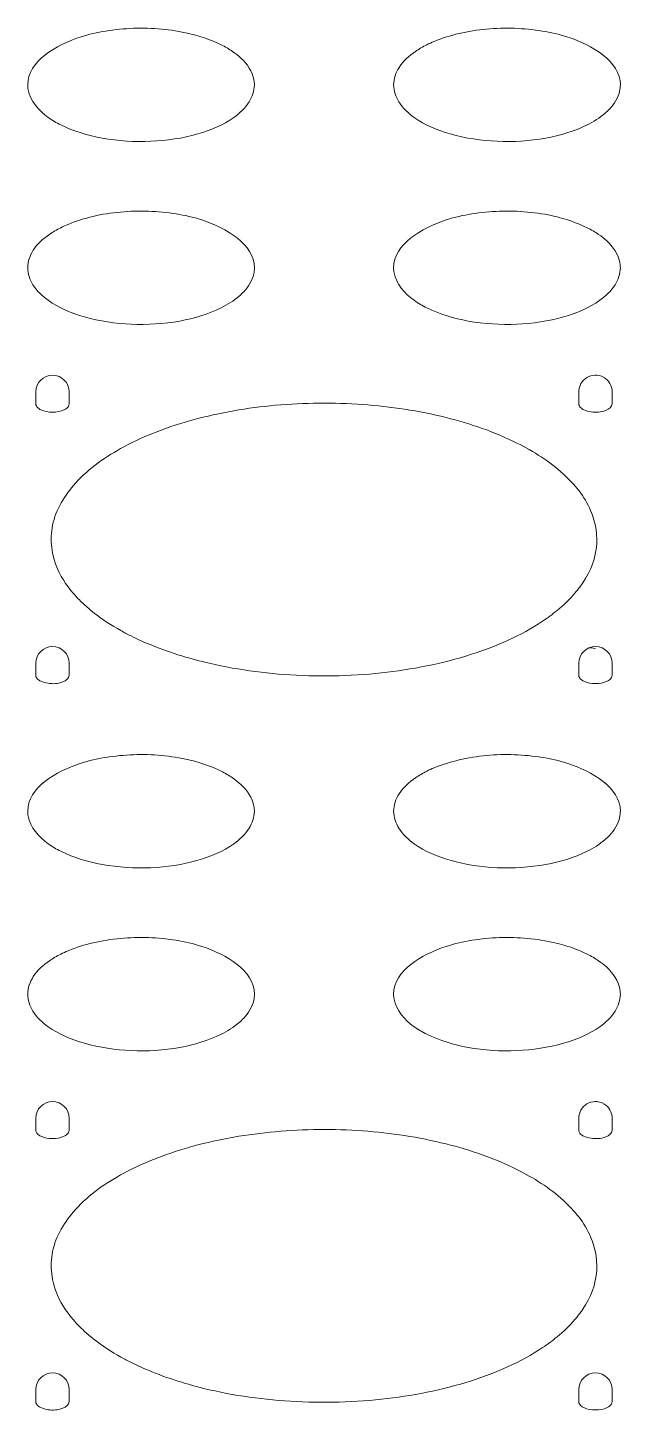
# Model space of a CAD drawing. Header units: millimetres. Extents: x 438 to 4638, y 478 to 3448.
# Drawn here: x 2957.7 to 2982.5, y 2516.3 to 2574.4 of the extents above; entities that cross this region are included whole.
import ezdxf

# ---------------------------------------------------------------- set-up
doc = ezdxf.new("R2010")
doc.units = ezdxf.units.MM

msp = doc.modelspace()

# ---------------------------------------------------------------- linework, layer by layer
at = {"lineweight": 5}
for p, q in [((2957.996, 2558.61), (2957.996, 2559.112)), ((2959.4, 2558.61), (2959.4, 2559.112)), ((2980.8, 2558.61), (2980.8, 2559.112)), ((2982.204, 2558.61), (2982.204, 2559.112)), ((2957.996, 2547.208), (2957.996, 2547.71)), ((2959.4, 2547.208), (2959.4, 2547.71)), ((2980.8, 2547.208), (2980.8, 2547.71)), ((2982.204, 2547.208), (2982.204, 2547.71)), ((2957.996, 2528.094), (2957.996, 2528.596)), ((2959.4, 2528.094), (2959.4, 2528.596)), ((2980.8, 2528.094), (2980.8, 2528.596)), ((2982.204, 2528.094), (2982.204, 2528.596)), ((2957.996, 2516.692), (2957.996, 2517.194)), ((2959.4, 2516.692), (2959.4, 2517.194)), ((2980.8, 2516.692), (2980.8, 2517.194)), ((2982.204, 2516.692), (2982.204, 2517.194))]:
    msp.add_line(p, q, dxfattribs=at)
for centre, radius, start, end in [((2965.973, 2572.01), 1.203, 359.97906, 9.90823), ((2958.858, 2572.01), 1.203, 179.97906, 189.90823), ((2974.227, 2564.325), 1.203, 179.97906, 189.90823), ((2981.342, 2564.326), 1.203, 359.97906, 9.90823), ((2958.698, 2559.112), 0.702, 0, 180), ((2981.502, 2559.112), 0.702, 61.60439, 180), ((2981.502, 2559.112), 0.702, 0, 59.73746), ((2964.635, 2555.196), 6.814, 227.83628, 232.08199), ((2958.698, 2547.71), 0.702, 0, 180), ((2967.499, 2559.898), 12.337, 243.50589, 247.92841), ((2981.502, 2547.71), 0.702, 0, 180), ((2958.858, 2541.493), 1.203, 179.97906, 189.90823), ((2965.973, 2541.494), 1.203, 359.97906, 9.90823), ((2974.227, 2533.809), 1.203, 179.97906, 189.90823), ((2981.342, 2533.81), 1.203, 359.97906, 9.90823), ((2958.698, 2528.596), 0.702, 0, 180), ((2981.502, 2528.596), 0.702, 61.60439, 180), ((2981.502, 2528.596), 0.702, 0, 59.73746), ((2964.635, 2524.679), 6.814, 227.83628, 232.08199), ((2967.499, 2529.382), 12.337, 243.50589, 247.92841), ((2958.698, 2517.194), 0.702, 0, 180), ((2981.502, 2517.194), 0.702, 0, 180)]:
    msp.add_arc(centre, radius, start, end, dxfattribs=at)
for points, knots in [([(2957.655, 2572.01), (2957.656, 2573.003), (2959.299, 2573.939), (2960.943, 2574.295), (2962.493, 2574.448), (2963.67, 2574.344), (2964.427, 2574.167)], [0, 0, 0, 0, 0.392375, 0.538072, 0.692789, 1, 1, 1, 1]), ([(2964.427, 2574.167), (2964.551, 2574.138), (2965.014, 2574.018), (2965.467, 2573.85), (2965.781, 2573.693)], [0, 0, 0, 0, 0.265295, 1, 1, 1, 1]), ([(2974.418, 2573.693), (2974.518, 2573.743), (2974.954, 2573.942), (2975.415, 2574.084), (2975.773, 2574.167)], [0, 0, 0, 0, 0.233733, 1, 1, 1, 1]), ([(2975.773, 2574.167), (2976.53, 2574.344), (2977.706, 2574.448), (2979.256, 2574.295), (2980.901, 2573.939), (2982.544, 2573.003), (2982.545, 2572.01)], [0, 0, 0, 0, 0.307211, 0.461928, 0.607625, 1, 1, 1, 1]), ([(2966.264, 2573.411), (2966.384, 2573.328), (2966.78, 2573.022), (2967.096, 2572.569), (2967.158, 2572.217)], [0, 0, 0, 0, 0.290409, 1, 1, 1, 1]), ([(2973.024, 2572.01), (2973.024, 2572.267), (2973.231, 2572.843), (2973.675, 2573.231), (2973.936, 2573.411)], [0, 0, 0, 0, 0.448376, 1, 1, 1, 1]), ([(2959.049, 2570.327), (2958.864, 2570.419), (2958.28, 2570.756), (2957.755, 2571.332), (2957.673, 2571.802)], [0, 0, 0, 0, 0.301911, 1, 1, 1, 1]), ([(2967.176, 2572.01), (2967.175, 2571.76), (2966.983, 2571.204), (2966.562, 2570.821), (2966.315, 2570.645)], [0, 0, 0, 0, 0.450829, 1, 1, 1, 1]), ([(2973.885, 2570.645), (2973.637, 2570.821), (2973.217, 2571.204), (2973.024, 2571.76), (2973.024, 2572.01)], [0, 0, 0, 0, 0.549171, 1, 1, 1, 1]), ([(2982.545, 2572.01), (2982.545, 2571.923), (2982.504, 2571.55), (2982.294, 2571.212), (2982.099, 2571.004)], [0, 0, 0, 0, 0.233438, 1, 1, 1, 1]), ([(2982.099, 2571.004), (2982.038, 2570.939), (2981.755, 2570.67), (2981.42, 2570.461), (2981.151, 2570.327)], [0, 0, 0, 0, 0.227969, 1, 1, 1, 1]), ([(2966.315, 2570.645), (2965.861, 2570.321), (2964.708, 2569.845), (2962.814, 2569.569), (2960.851, 2569.688), (2959.593, 2570.055), (2959.049, 2570.327)], [0, 0, 0, 0, 0.22187, 0.48602, 0.757803, 1, 1, 1, 1]), ([(2981.151, 2570.327), (2980.607, 2570.055), (2979.348, 2569.688), (2977.386, 2569.569), (2975.492, 2569.845), (2974.338, 2570.321), (2973.885, 2570.645)], [0, 0, 0, 0, 0.242197, 0.51398, 0.77813, 1, 1, 1, 1]), ([(2959.049, 2566.008), (2959.149, 2566.059), (2959.585, 2566.257), (2960.046, 2566.399), (2960.403, 2566.483)], [0, 0, 0, 0, 0.233733, 1, 1, 1, 1]), ([(2960.403, 2566.483), (2961.161, 2566.659), (2962.337, 2566.763), (2963.887, 2566.611), (2965.532, 2566.254), (2967.175, 2565.319), (2967.176, 2564.325)], [0, 0, 0, 0, 0.307211, 0.461928, 0.607625, 1, 1, 1, 1]), ([(2973.024, 2564.325), (2973.025, 2565.319), (2974.668, 2566.254), (2976.312, 2566.611), (2977.862, 2566.763), (2979.039, 2566.659), (2979.796, 2566.483)], [0, 0, 0, 0, 0.392375, 0.538072, 0.692789, 1, 1, 1, 1]), ([(2979.796, 2566.483), (2979.92, 2566.454), (2980.383, 2566.333), (2980.836, 2566.166), (2981.151, 2566.008)], [0, 0, 0, 0, 0.265295, 1, 1, 1, 1]), ([(2957.655, 2564.325), (2957.655, 2564.583), (2957.862, 2565.159), (2958.306, 2565.547), (2958.566, 2565.726)], [0, 0, 0, 0, 0.448376, 1, 1, 1, 1]), ([(2981.633, 2565.726), (2981.754, 2565.643), (2982.149, 2565.337), (2982.465, 2564.885), (2982.527, 2564.533)], [0, 0, 0, 0, 0.290409, 1, 1, 1, 1]), ([(2958.516, 2562.96), (2958.268, 2563.137), (2957.848, 2563.52), (2957.655, 2564.076), (2957.655, 2564.325)], [0, 0, 0, 0, 0.549171, 1, 1, 1, 1]), ([(2967.176, 2564.325), (2967.176, 2564.238), (2967.135, 2563.865), (2966.924, 2563.528), (2966.73, 2563.319)], [0, 0, 0, 0, 0.233438, 1, 1, 1, 1]), ([(2974.418, 2562.642), (2974.233, 2562.735), (2973.649, 2563.071), (2973.124, 2563.647), (2973.042, 2564.118)], [0, 0, 0, 0, 0.301911, 1, 1, 1, 1]), ([(2982.545, 2564.325), (2982.545, 2564.076), (2982.352, 2563.52), (2981.932, 2563.137), (2981.684, 2562.96)], [0, 0, 0, 0, 0.450829, 1, 1, 1, 1]), ([(2965.781, 2562.642), (2965.238, 2562.37), (2963.979, 2562.004), (2962.016, 2561.884), (2960.123, 2562.16), (2958.969, 2562.636), (2958.516, 2562.96)], [0, 0, 0, 0, 0.242197, 0.51398, 0.77813, 1, 1, 1, 1]), ([(2966.73, 2563.319), (2966.669, 2563.254), (2966.386, 2562.986), (2966.05, 2562.777), (2965.781, 2562.642)], [0, 0, 0, 0, 0.227969, 1, 1, 1, 1]), ([(2981.684, 2562.96), (2981.231, 2562.636), (2980.077, 2562.16), (2978.183, 2561.884), (2976.22, 2562.004), (2974.962, 2562.37), (2974.418, 2562.642)], [0, 0, 0, 0, 0.22187, 0.48602, 0.757803, 1, 1, 1, 1]), ([(2958.02, 2558.519), (2958.047, 2558.469), (2958.111, 2558.412), (2958.181, 2558.372), (2958.201, 2558.362)], [0, 0, 0, 0, 0.712516, 1, 1, 1, 1]), ([(2958.201, 2558.362), (2958.353, 2558.286), (2958.698, 2558.232), (2959.043, 2558.286), (2959.194, 2558.362)], [0, 0, 0, 0, 0.499885, 1, 1, 1, 1]), ([(2958.907, 2551.677), (2958.659, 2552.24), (2958.493, 2553.625), (2959.681, 2555.531), (2961.815, 2557.001), (2964.701, 2558.071), (2968.099, 2558.647), (2971.69, 2558.679), (2975.124, 2558.164), (2977.26, 2557.433), (2978.204, 2556.961)], [0, 0, 0, 0, 0.078775, 0.164918, 0.273604, 0.406369, 0.556496, 0.713298, 0.864779, 1, 1, 1, 1]), ([(2959.194, 2558.362), (2959.224, 2558.377), (2959.318, 2558.431), (2959.4, 2558.534), (2959.4, 2558.61)], [0, 0, 0, 0, 0.307677, 1, 1, 1, 1]), ([(2980.824, 2558.519), (2980.851, 2558.468), (2980.915, 2558.412), (2980.985, 2558.372), (2981.006, 2558.362)], [0, 0, 0, 0, 0.714475, 1, 1, 1, 1]), ([(2981.32, 2558.271), (2981.522, 2558.244), (2981.844, 2558.244), (2982.204, 2558.48), (2982.204, 2558.61)], [0, 0, 0, 0, 0.61016, 1, 1, 1, 1]), ([(2978.204, 2556.961), (2978.904, 2556.611), (2980.117, 2555.847), (2981.405, 2554.284), (2981.705, 2552.449), (2981.188, 2551.377), (2980.843, 2550.912)], [0, 0, 0, 0, 0.307753, 0.557418, 0.772592, 1, 1, 1, 1]), ([(2960.061, 2550.145), (2959.932, 2550.261), (2959.475, 2550.711), (2959.095, 2551.249), (2958.907, 2551.677)], [0, 0, 0, 0, 0.270676, 1, 1, 1, 1]), ([(2980.843, 2550.912), (2980.778, 2550.825), (2980.491, 2550.467), (2980.157, 2550.149), (2979.887, 2549.927)], [0, 0, 0, 0, 0.237015, 1, 1, 1, 1]), ([(2961.996, 2548.857), (2961.853, 2548.929), (2961.315, 2549.212), (2960.801, 2549.544), (2960.447, 2549.82)], [0, 0, 0, 0, 0.263158, 1, 1, 1, 1]), ([(2979.277, 2549.477), (2978.364, 2548.866), (2976.144, 2547.905), (2972.454, 2547.183), (2968.484, 2547.119), (2965.831, 2547.542), (2964.57, 2547.89)], [0, 0, 0, 0, 0.217513, 0.471777, 0.74107, 1, 1, 1, 1]), ([(2964.57, 2547.89), (2964.421, 2547.931), (2963.844, 2548.098), (2963.277, 2548.297), (2962.864, 2548.465)], [0, 0, 0, 0, 0.257593, 1, 1, 1, 1]), ([(2958.516, 2546.869), (2958.718, 2546.842), (2959.04, 2546.842), (2959.4, 2547.078), (2959.4, 2547.208)], [0, 0, 0, 0, 0.61016, 1, 1, 1, 1]), ([(2981.998, 2546.96), (2982.028, 2546.975), (2982.122, 2547.029), (2982.204, 2547.132), (2982.204, 2547.208)], [0, 0, 0, 0, 0.307677, 1, 1, 1, 1]), ([(2958.02, 2547.117), (2958.047, 2547.066), (2958.111, 2547.01), (2958.181, 2546.97), (2958.201, 2546.96)], [0, 0, 0, 0, 0.714475, 1, 1, 1, 1]), ([(2980.824, 2547.117), (2980.851, 2547.066), (2980.915, 2547.01), (2980.985, 2546.97), (2981.006, 2546.96)], [0, 0, 0, 0, 0.712516, 1, 1, 1, 1]), ([(2981.006, 2546.96), (2981.157, 2546.884), (2981.502, 2546.83), (2981.847, 2546.884), (2981.998, 2546.96)], [0, 0, 0, 0, 0.499885, 1, 1, 1, 1]), ([(2957.655, 2541.494), (2957.656, 2542.487), (2959.299, 2543.423), (2960.943, 2543.779), (2962.493, 2543.932), (2963.67, 2543.828), (2964.427, 2543.651)], [0, 0, 0, 0, 0.392375, 0.538072, 0.692789, 1, 1, 1, 1]), ([(2975.773, 2543.651), (2976.53, 2543.828), (2977.706, 2543.932), (2979.256, 2543.779), (2980.901, 2543.423), (2982.544, 2542.487), (2982.545, 2541.494)], [0, 0, 0, 0, 0.307211, 0.461928, 0.607625, 1, 1, 1, 1]), ([(2964.427, 2543.651), (2964.551, 2543.622), (2965.014, 2543.501), (2965.467, 2543.334), (2965.781, 2543.177)], [0, 0, 0, 0, 0.265295, 1, 1, 1, 1]), ([(2974.418, 2543.177), (2974.518, 2543.227), (2974.954, 2543.425), (2975.415, 2543.568), (2975.773, 2543.651)], [0, 0, 0, 0, 0.233733, 1, 1, 1, 1]), ([(2966.264, 2542.894), (2966.384, 2542.811), (2966.78, 2542.505), (2967.096, 2542.053), (2967.158, 2541.701)], [0, 0, 0, 0, 0.290409, 1, 1, 1, 1]), ([(2973.024, 2541.494), (2973.024, 2541.751), (2973.231, 2542.327), (2973.675, 2542.715), (2973.936, 2542.894)], [0, 0, 0, 0, 0.448376, 1, 1, 1, 1]), ([(2967.176, 2541.494), (2967.175, 2541.244), (2966.983, 2540.688), (2966.562, 2540.305), (2966.315, 2540.128)], [0, 0, 0, 0, 0.450829, 1, 1, 1, 1]), ([(2973.885, 2540.128), (2973.637, 2540.305), (2973.217, 2540.688), (2973.024, 2541.244), (2973.024, 2541.494)], [0, 0, 0, 0, 0.549171, 1, 1, 1, 1]), ([(2982.545, 2541.494), (2982.545, 2541.407), (2982.504, 2541.034), (2982.294, 2540.696), (2982.099, 2540.488)], [0, 0, 0, 0, 0.233438, 1, 1, 1, 1]), ([(2959.049, 2539.811), (2958.864, 2539.903), (2958.28, 2540.24), (2957.755, 2540.816), (2957.673, 2541.286)], [0, 0, 0, 0, 0.301911, 1, 1, 1, 1]), ([(2982.099, 2540.488), (2982.038, 2540.423), (2981.755, 2540.154), (2981.42, 2539.945), (2981.151, 2539.811)], [0, 0, 0, 0, 0.227969, 1, 1, 1, 1]), ([(2966.315, 2540.128), (2965.861, 2539.805), (2964.708, 2539.329), (2962.814, 2539.052), (2960.851, 2539.172), (2959.593, 2539.539), (2959.049, 2539.811)], [0, 0, 0, 0, 0.22187, 0.48602, 0.757803, 1, 1, 1, 1]), ([(2981.151, 2539.811), (2980.607, 2539.539), (2979.348, 2539.172), (2977.386, 2539.052), (2975.492, 2539.329), (2974.338, 2539.805), (2973.885, 2540.128)], [0, 0, 0, 0, 0.242197, 0.51398, 0.77813, 1, 1, 1, 1]), ([(2960.403, 2535.966), (2961.161, 2536.143), (2962.337, 2536.247), (2963.887, 2536.095), (2965.532, 2535.738), (2967.175, 2534.803), (2967.176, 2533.809)], [0, 0, 0, 0, 0.307211, 0.461928, 0.607625, 1, 1, 1, 1]), ([(2973.024, 2533.809), (2973.025, 2534.803), (2974.668, 2535.738), (2976.312, 2536.095), (2977.862, 2536.247), (2979.039, 2536.143), (2979.796, 2535.966)], [0, 0, 0, 0, 0.392375, 0.538072, 0.692789, 1, 1, 1, 1]), ([(2959.049, 2535.492), (2959.149, 2535.542), (2959.585, 2535.741), (2960.046, 2535.883), (2960.403, 2535.966)], [0, 0, 0, 0, 0.233733, 1, 1, 1, 1]), ([(2979.796, 2535.966), (2979.92, 2535.938), (2980.383, 2535.817), (2980.836, 2535.65), (2981.151, 2535.492)], [0, 0, 0, 0, 0.265295, 1, 1, 1, 1]), ([(2957.655, 2533.809), (2957.655, 2534.066), (2957.862, 2534.642), (2958.306, 2535.03), (2958.566, 2535.21)], [0, 0, 0, 0, 0.448376, 1, 1, 1, 1]), ([(2981.633, 2535.21), (2981.754, 2535.127), (2982.149, 2534.821), (2982.465, 2534.369), (2982.527, 2534.017)], [0, 0, 0, 0, 0.290409, 1, 1, 1, 1]), ([(2958.516, 2532.444), (2958.268, 2532.621), (2957.848, 2533.003), (2957.655, 2533.56), (2957.655, 2533.809)], [0, 0, 0, 0, 0.549171, 1, 1, 1, 1]), ([(2967.176, 2533.809), (2967.176, 2533.722), (2967.135, 2533.349), (2966.924, 2533.012), (2966.73, 2532.803)], [0, 0, 0, 0, 0.233438, 1, 1, 1, 1]), ([(2982.545, 2533.809), (2982.545, 2533.56), (2982.352, 2533.003), (2981.932, 2532.621), (2981.684, 2532.444)], [0, 0, 0, 0, 0.450829, 1, 1, 1, 1]), ([(2974.418, 2532.126), (2974.233, 2532.218), (2973.649, 2532.555), (2973.124, 2533.131), (2973.042, 2533.602)], [0, 0, 0, 0, 0.301911, 1, 1, 1, 1]), ([(2966.73, 2532.803), (2966.669, 2532.738), (2966.386, 2532.469), (2966.05, 2532.261), (2965.781, 2532.126)], [0, 0, 0, 0, 0.227969, 1, 1, 1, 1]), ([(2965.781, 2532.126), (2965.238, 2531.854), (2963.979, 2531.487), (2962.016, 2531.368), (2960.123, 2531.644), (2958.969, 2532.12), (2958.516, 2532.444)], [0, 0, 0, 0, 0.242197, 0.51398, 0.77813, 1, 1, 1, 1]), ([(2981.684, 2532.444), (2981.231, 2532.12), (2980.077, 2531.644), (2978.183, 2531.368), (2976.22, 2531.487), (2974.962, 2531.854), (2974.418, 2532.126)], [0, 0, 0, 0, 0.22187, 0.48602, 0.757803, 1, 1, 1, 1]), ([(2958.02, 2528.003), (2958.047, 2527.952), (2958.111, 2527.896), (2958.181, 2527.856), (2958.201, 2527.846)], [0, 0, 0, 0, 0.712516, 1, 1, 1, 1]), ([(2958.907, 2521.161), (2958.659, 2521.723), (2958.493, 2523.109), (2959.681, 2525.015), (2961.815, 2526.485), (2964.701, 2527.555), (2968.099, 2528.131), (2971.69, 2528.163), (2975.124, 2527.648), (2977.26, 2526.917), (2978.204, 2526.445)], [0, 0, 0, 0, 0.078775, 0.164918, 0.273604, 0.406369, 0.556496, 0.713298, 0.864779, 1, 1, 1, 1]), ([(2959.194, 2527.846), (2959.224, 2527.861), (2959.318, 2527.915), (2959.4, 2528.018), (2959.4, 2528.094)], [0, 0, 0, 0, 0.307677, 1, 1, 1, 1]), ([(2980.824, 2528.003), (2980.851, 2527.952), (2980.915, 2527.896), (2980.985, 2527.856), (2981.006, 2527.846)], [0, 0, 0, 0, 0.714475, 1, 1, 1, 1]), ([(2981.32, 2527.755), (2981.522, 2527.728), (2981.844, 2527.728), (2982.204, 2527.963), (2982.204, 2528.094)], [0, 0, 0, 0, 0.61016, 1, 1, 1, 1]), ([(2958.201, 2527.846), (2958.353, 2527.77), (2958.698, 2527.716), (2959.043, 2527.77), (2959.194, 2527.846)], [0, 0, 0, 0, 0.499885, 1, 1, 1, 1]), ([(2978.204, 2526.445), (2978.904, 2526.095), (2980.117, 2525.331), (2981.405, 2523.768), (2981.705, 2521.932), (2981.188, 2520.861), (2980.843, 2520.396)], [0, 0, 0, 0, 0.307753, 0.557418, 0.772592, 1, 1, 1, 1]), ([(2960.061, 2519.628), (2959.932, 2519.745), (2959.475, 2520.195), (2959.095, 2520.732), (2958.907, 2521.161)], [0, 0, 0, 0, 0.270676, 1, 1, 1, 1]), ([(2980.843, 2520.396), (2980.778, 2520.309), (2980.491, 2519.951), (2980.157, 2519.633), (2979.887, 2519.411)], [0, 0, 0, 0, 0.237015, 1, 1, 1, 1]), ([(2961.996, 2518.341), (2961.853, 2518.412), (2961.315, 2518.696), (2960.801, 2519.028), (2960.447, 2519.304)], [0, 0, 0, 0, 0.263158, 1, 1, 1, 1]), ([(2979.277, 2518.96), (2978.364, 2518.35), (2976.144, 2517.389), (2972.454, 2516.667), (2968.484, 2516.603), (2965.831, 2517.026), (2964.57, 2517.373)], [0, 0, 0, 0, 0.217513, 0.471777, 0.74107, 1, 1, 1, 1]), ([(2964.57, 2517.373), (2964.421, 2517.415), (2963.844, 2517.582), (2963.277, 2517.781), (2962.864, 2517.949)], [0, 0, 0, 0, 0.257593, 1, 1, 1, 1]), ([(2958.02, 2516.601), (2958.047, 2516.55), (2958.111, 2516.494), (2958.181, 2516.454), (2958.201, 2516.444)], [0, 0, 0, 0, 0.714475, 1, 1, 1, 1]), ([(2958.516, 2516.353), (2958.718, 2516.326), (2959.04, 2516.326), (2959.4, 2516.561), (2959.4, 2516.692)], [0, 0, 0, 0, 0.61016, 1, 1, 1, 1]), ([(2980.824, 2516.601), (2980.851, 2516.55), (2980.915, 2516.494), (2980.985, 2516.454), (2981.006, 2516.444)], [0, 0, 0, 0, 0.712516, 1, 1, 1, 1]), ([(2981.006, 2516.444), (2981.157, 2516.368), (2981.502, 2516.314), (2981.847, 2516.368), (2981.998, 2516.444)], [0, 0, 0, 0, 0.499885, 1, 1, 1, 1]), ([(2981.998, 2516.444), (2982.028, 2516.459), (2982.122, 2516.513), (2982.204, 2516.616), (2982.204, 2516.692)], [0, 0, 0, 0, 0.307677, 1, 1, 1, 1])]:
    msp.add_open_spline(points, degree=3, knots=knots, dxfattribs=at)
for points in [[(2965.781, 2573.693), (2965.948, 2573.61), (2966.11, 2573.516), (2966.264, 2573.411)], [(2973.936, 2573.411), (2974.089, 2573.516), (2974.251, 2573.61), (2974.418, 2573.693)], [(2958.566, 2565.726), (2958.72, 2565.832), (2958.882, 2565.925), (2959.049, 2566.008)], [(2981.151, 2566.008), (2981.317, 2565.925), (2981.48, 2565.832), (2981.633, 2565.726)], [(2957.996, 2558.61), (2957.996, 2558.579), (2958.005, 2558.547), (2958.02, 2558.519)], [(2980.8, 2558.61), (2980.8, 2558.579), (2980.809, 2558.547), (2980.824, 2558.519)], [(2981.006, 2558.362), (2981.103, 2558.313), (2981.212, 2558.286), (2981.32, 2558.271)], [(2979.887, 2549.927), (2979.691, 2549.767), (2979.487, 2549.617), (2979.277, 2549.477)], [(2981.502, 2548.318), (2981.402, 2548.368), (2981.264, 2548.38), (2981.166, 2548.326)], [(2957.996, 2547.208), (2957.996, 2547.177), (2958.005, 2547.145), (2958.02, 2547.117)], [(2980.8, 2547.208), (2980.8, 2547.177), (2980.809, 2547.145), (2980.824, 2547.117)], [(2958.201, 2546.96), (2958.299, 2546.911), (2958.408, 2546.884), (2958.516, 2546.869)], [(2965.781, 2543.177), (2965.948, 2543.094), (2966.11, 2543), (2966.264, 2542.894)], [(2973.936, 2542.894), (2974.089, 2543), (2974.251, 2543.094), (2974.418, 2543.177)], [(2958.566, 2535.21), (2958.72, 2535.315), (2958.882, 2535.409), (2959.049, 2535.492)], [(2981.151, 2535.492), (2981.317, 2535.409), (2981.48, 2535.315), (2981.633, 2535.21)], [(2957.996, 2528.094), (2957.996, 2528.063), (2958.005, 2528.031), (2958.02, 2528.003)], [(2980.8, 2528.094), (2980.8, 2528.063), (2980.809, 2528.031), (2980.824, 2528.003)], [(2981.006, 2527.846), (2981.103, 2527.797), (2981.212, 2527.769), (2981.32, 2527.755)], [(2979.887, 2519.411), (2979.691, 2519.251), (2979.487, 2519.101), (2979.277, 2518.96)], [(2957.996, 2516.692), (2957.996, 2516.66), (2958.005, 2516.629), (2958.02, 2516.601)], [(2958.201, 2516.444), (2958.299, 2516.395), (2958.408, 2516.367), (2958.516, 2516.353)], [(2980.8, 2516.692), (2980.8, 2516.66), (2980.809, 2516.629), (2980.824, 2516.601)]]:
    msp.add_open_spline(points, degree=3, dxfattribs=at)

doc.saveas('drawing.dxf')
